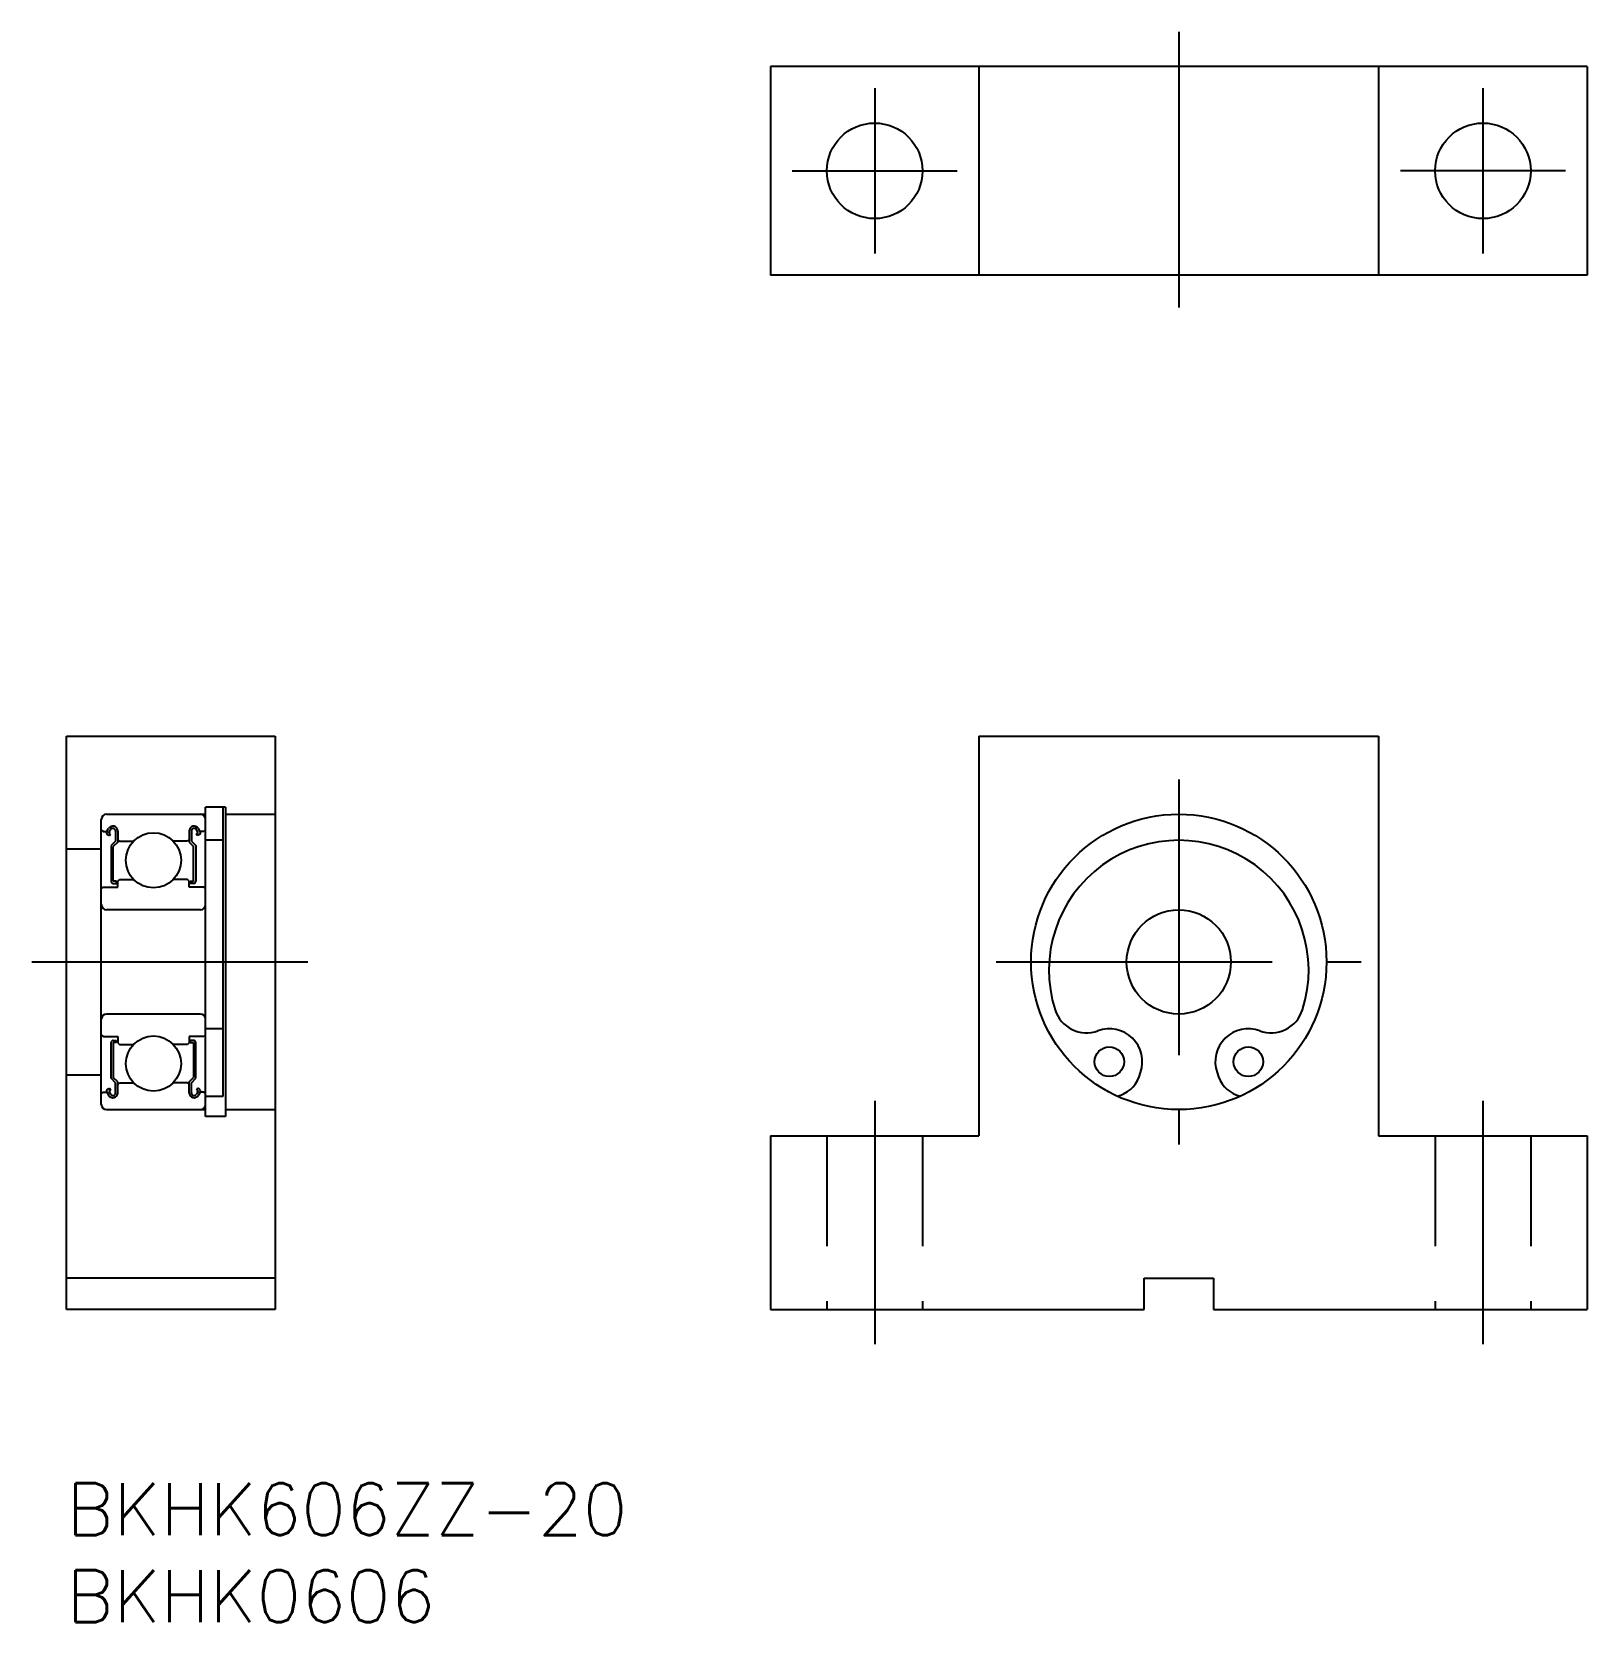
# Model space of a CAD drawing. Extents: x -2 to 87.5, y -8 to 83.5.
import ezdxf

# ---------------------------------------------------------------- set-up
doc = ezdxf.new("R2010")
doc.units = 0
doc.header["$LTSCALE"] = 0.5
doc.linetypes.add('CENTER', pattern=[50.8, 31.75, -6.35, 6.35, -6.35])
doc.linetypes.add('DASHED', pattern=[19.05, 12.7, -6.35])
for name, color, linetype in [('MSM_CENTER', 1, 'CENTER'), ('MSM_CONTINUOUS', 7, 'CONTINUOUS'), ('MSM_DASHED', 4, 'DASHED'), ('MSM_PART_NUMBER', 7, 'CONTINUOUS')]:
    doc.layers.add(name, color=color, linetype=linetype)
doc.styles.get("Standard").update_dxf_attribs({"font": 'txt.shx', "height": 3, "bigfont": 'bigfont.shx'})

# ---------------------------------------------------------------- blocks, each defined once
blk = doc.blocks.new('*U4')
at = {"layer": 'MSM_PART_NUMBER'}
blk.add_text('BKHK606ZZ-20', height=3, dxfattribs=at).set_placement((0, -3))
blk = doc.blocks.new('*U5')
at = {"layer": 'MSM_PART_NUMBER'}
blk.add_text('BKHK0606', height=3, dxfattribs=at).set_placement((0, -8))

msp = doc.modelspace()

# ---------------------------------------------------------------- linework, layer by layer
at = {"layer": 'MSM_CENTER'}
for p, q in [((64.002, 83.529), (64.002, 67.529)), ((46.502, 80.279), (46.502, 70.779)), ((81.502, 80.279), (81.502, 70.779)), ((41.752, 75.529), (51.252, 75.529)), ((86.252, 75.529), (76.752, 75.529)), ((64.002, 40.5), (64.002, 19.5)), ((-2, 30), (14, 30)), ((53.502, 30), (74.502, 30)), ((46.502, 22), (46.502, 8)), ((81.502, 22), (81.502, 8))]:
    msp.add_line(p, q, dxfattribs=at)
at = {"layer": 'MSM_CONTINUOUS'}
for p, q in [((87.502, 81.529), (40.502, 81.529)), ((40.502, 81.529), (40.502, 69.529)), ((52.502, 81.529), (52.502, 69.529)), ((75.502, 81.529), (75.502, 69.529)), ((87.502, 81.529), (87.502, 69.529)), ((87.502, 69.529), (40.502, 69.529)), ((0, 10), (0, 43)), ((0, 43), (12, 43)), ((12, 43), (12, 10)), ((52.502, 43), (52.502, 20)), ((52.502, 43), (75.502, 43)), ((75.502, 43), (75.502, 20)), ((2.3, 38.5), (8, 38.5)), ((8, 21.1), (8, 38.9)), ((9.15, 38.9, 0.5), (8, 38.9, 0.5)), ((9, 38.9), (9, 22.245)), ((9.15, 38.9), (9.15, 21.1)), ((9.15, 38.5, 1), (12, 38.5, 1)), ((2, 21.8), (2, 38.2)), ((2, 37.6), (2.1, 37.5)), ((2.314, 37.5), (2.416, 37.673)), ((2.423, 37.437), (2.525, 37.61)), ((2.816, 37.532), (2.816, 36.95)), ((2.942, 37.532), (2.942, 36.898)), ((7.058, 37.532), (7.058, 36.898)), ((7.184, 37.532), (7.184, 36.95)), ((7.577, 37.437), (7.475, 37.61)), ((7.686, 37.5), (7.584, 37.673)), ((8, 37.6), (7.9, 37.5)), ((2.1, 37.5), (2.314, 37.5)), ((2.36, 37.329), (2.469, 37.266)), ((2.531, 37.374), (2.423, 37.437)), ((2.469, 37.266), (2.531, 37.374)), ((2.816, 36.95), (2.565, 36.699)), ((2.565, 36.699), (2.565, 34.646)), ((2.942, 36.898), (2.691, 36.647)), ((2.691, 34.646), (2.691, 36.647)), ((2.942, 37.05), (3.042, 36.95)), ((3.042, 36.95), (3.855, 36.95)), ((6.958, 36.95), (6.145, 36.95)), ((7.058, 37.05), (6.958, 36.95)), ((7.058, 36.898), (7.309, 36.647)), ((7.184, 36.95), (7.435, 36.699)), ((7.309, 34.646), (7.309, 36.647)), ((7.435, 36.699), (7.435, 34.646)), ((7.469, 37.374), (7.577, 37.437)), ((7.531, 37.266), (7.469, 37.374)), ((7.64, 37.329), (7.531, 37.266)), ((7.9, 37.5), (7.686, 37.5)), ((9, 37, 0.5), (8, 37, 0.5)), ((0, 36.5), (2, 36.5)), ((2, 34.2), (2.1, 34.3)), ((2.1, 34.3), (2.942, 34.3)), ((2.879, 34.646), (2.691, 34.646)), ((2.691, 34.52), (2.879, 34.52)), ((2.879, 34.52), (2.879, 34.646)), ((2.942, 34.65), (3.042, 34.75)), ((2.942, 34.3), (2.942, 34.65)), ((3.042, 34.75), (3.855, 34.75)), ((6.958, 34.75), (6.145, 34.75)), ((7.058, 34.65), (6.958, 34.75)), ((7.058, 34.3), (7.058, 34.65)), ((7.9, 34.3), (7.058, 34.3)), ((7.121, 34.646), (7.309, 34.646)), ((7.121, 34.52), (7.121, 34.646)), ((7.309, 34.52), (7.121, 34.52)), ((8, 34.2), (7.9, 34.3)), ((7.7, 33), (2.3, 33)), ((7.7, 27), (2.3, 27)), ((0, 26.5), (0, 26.5)), ((2, 25.8), (2.1, 25.7)), ((2.1, 25.7), (2.942, 25.7)), ((2.942, 25.7), (2.942, 25.35)), ((7.9, 25.7), (7.058, 25.7)), ((7.058, 25.7), (7.058, 25.35)), ((8, 25.8), (7.9, 25.7)), ((9, 26.155, 0.5), (8, 26.155, 0.5)), ((2.565, 23.301), (2.565, 25.354)), ((2.691, 25.48), (2.879, 25.48)), ((2.879, 25.354), (2.691, 25.354)), ((2.691, 25.354), (2.691, 23.353)), ((2.879, 25.48), (2.879, 25.354)), ((2.942, 25.35), (3.042, 25.25)), ((3.042, 25.25), (3.855, 25.25)), ((6.958, 25.25), (6.145, 25.25)), ((7.058, 25.35), (6.958, 25.25)), ((7.309, 25.48), (7.121, 25.48)), ((7.121, 25.48), (7.121, 25.354)), ((7.121, 25.354), (7.309, 25.354)), ((7.309, 25.354), (7.309, 23.353)), ((7.435, 23.301), (7.435, 25.354)), ((0, 23.5), (2, 23.5)), ((2.816, 23.05), (2.565, 23.301)), ((2.942, 23.102), (2.691, 23.353)), ((2.816, 22.468), (2.816, 23.05)), ((2.942, 22.468), (2.942, 23.102)), ((2.942, 22.95), (3.042, 23.05)), ((3.042, 23.05), (3.855, 23.05)), ((6.958, 23.05), (6.145, 23.05)), ((7.058, 22.95), (6.958, 23.05)), ((7.058, 23.102), (7.309, 23.353)), ((7.058, 22.468), (7.058, 23.102)), ((7.184, 23.05), (7.435, 23.301)), ((7.184, 22.468), (7.184, 23.05)), ((61.713, 23.389, 0.5), (61.798, 23.634, 0.5)), ((66.207, 23.634, 0.5), (66.292, 23.389, 0.5)), ((2, 22.4), (2.1, 22.5)), ((2.1, 22.5), (2.314, 22.5)), ((2.314, 22.5), (2.416, 22.327)), ((2.36, 22.671), (2.469, 22.734)), ((2.531, 22.626), (2.423, 22.563)), ((2.423, 22.563), (2.525, 22.39)), ((2.469, 22.734), (2.531, 22.626)), ((7.531, 22.734), (7.469, 22.626)), ((7.469, 22.626), (7.577, 22.563)), ((7.577, 22.563), (7.475, 22.39)), ((7.64, 22.671), (7.531, 22.734)), ((7.686, 22.5), (7.584, 22.327)), ((7.9, 22.5), (7.686, 22.5)), ((8, 22.4), (7.9, 22.5)), ((9, 22.245, 0.5), (8, 22.245, 0.5)), ((2.3, 21.5), (8, 21.5)), ((9.15, 21.1, 0.5), (8, 21.1, 0.5)), ((9.15, 21.5, 1), (12, 21.5, 1)), ((40.502, 20), (52.502, 20)), ((40.502, 20), (40.502, 10)), ((75.502, 20), (87.502, 20)), ((87.502, 20), (87.502, 10)), ((12, 11.8), (0, 11.8)), ((62.002, 10), (62.002, 11.8)), ((62.002, 11.8), (66.002, 11.8)), ((66.002, 11.8), (66.002, 10)), ((12, 10), (0, 10)), ((40.502, 10), (62.002, 10)), ((66.002, 10), (87.502, 10))]:
    msp.add_line(p, q, dxfattribs=at)
for centre, radius in [((46.502, 75.529), 2.75), ((81.502, 75.529), 2.75), ((64.002, 30), 8.5), ((5, 35.85), 1.587), ((64.002, 30), 3), ((5, 24.15), 1.587), ((60.002, 24.255, 0.5), 0.85), ((68.002, 24.255, 0.5), 0.85)]:
    msp.add_circle(centre, radius, dxfattribs=at)
for centre, radius, start, end in [((2.3, 38.2), 0.3, 90, 180), ((7.7, 38.2), 0.3, 0, 90), ((2.66, 37.532), 0.282, 0, 150.00169), ((2.66, 37.532), 0.156, 0, 150.00191), ((7.34, 37.532), 0.282, 29.99831, 180), ((7.34, 37.532), 0.156, 29.99809, 180), ((2.423, 37.437), 0.126, 149.99264, 240.00259), ((7.577, 37.437), 0.126, 299.99741, 30.00736), ((64.002, 29.525, 0.5), 7.475, 342.22352, 197.77648), ((2.691, 34.646), 0.126, 180.00005, 270.00003), ((7.309, 34.646), 0.126, 269.99997, 359.99995), ((2.3, 33.3), 0.3, 180, 270), ((7.7, 33.3), 0.3, 270, 0), ((2.3, 26.7), 0.3, 90, 180), ((7.7, 26.7), 0.3, 0, 90), ((58.694, 27.823, 0.5), 1.9, 197.77648, 290.14679), ((69.311, 27.823, 0.5), 1.9, 249.85321, 342.22352), ((60.002, 24.255, 0.5), 1.9, 340.89939, 110.14679), ((68.002, 24.255, 0.5), 1.9, 69.85321, 199.10061), ((2.691, 25.354), 0.126, 89.99997, 179.99995), ((7.309, 25.354), 0.126, 0.00005, 90.00003), ((60.107, 23.945, 0.5), 1.7, 281.54279, 340.89939), ((67.898, 23.945, 0.5), 1.7, 199.10061, 258.45721), ((2.423, 22.563), 0.126, 119.99741, 210.00736), ((2.66, 22.468), 0.282, 209.99831, 0), ((2.66, 22.468), 0.156, 209.99809, 0), ((7.34, 22.468), 0.282, 180, 330.00169), ((7.34, 22.468), 0.156, 180, 330.00191), ((7.577, 22.563), 0.126, 329.99264, 60.00259), ((2.3, 21.8), 0.3, 180, 270), ((7.7, 21.8), 0.3, 270, 0)]:
    msp.add_arc(centre, radius, start, end, dxfattribs=at)
at = {"layer": 'MSM_DASHED'}
for p, q in [((43.752, 20), (43.752, 10)), ((49.252, 20), (49.252, 10)), ((78.752, 20), (78.752, 10)), ((84.252, 20), (84.252, 10))]:
    msp.add_line(p, q, dxfattribs=at)

# ---------------------------------------------------------------- block references
at = {"layer": 'MSM_CONTINUOUS'}
for name in ['*U4', '*U5']:
    msp.add_blockref(name, (0, 0), dxfattribs=at)

doc.saveas('drawing.dxf')
